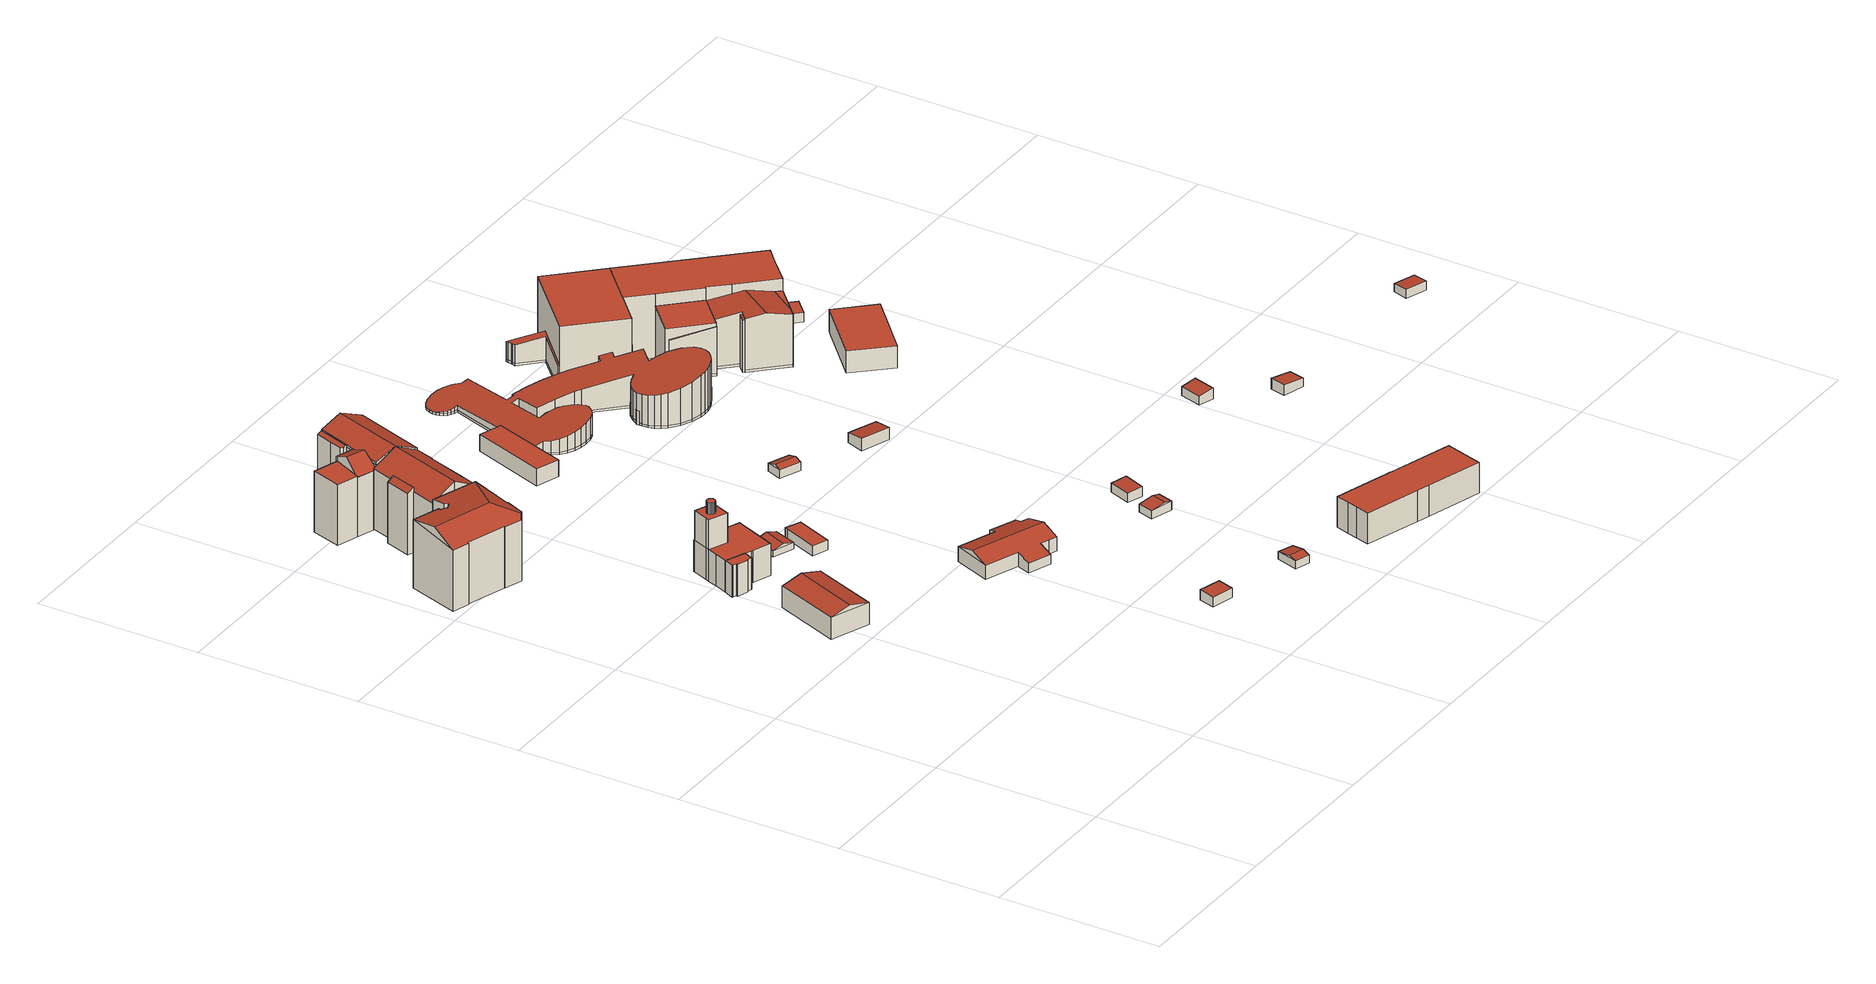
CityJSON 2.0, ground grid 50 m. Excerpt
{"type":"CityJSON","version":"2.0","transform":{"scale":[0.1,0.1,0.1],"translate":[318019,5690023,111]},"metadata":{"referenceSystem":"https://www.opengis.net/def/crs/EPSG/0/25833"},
"CityObjects":{
"building1":{"type":"Building","attributes":{"Dachtyp_tdc":"tdcFreeFormRoof","Gemeindeschluessel":14713000,"Dachneigung":10.18,"QualitaetDacherkennung":41,"Geometrietyp2DReferenz":"3000","function":"31001_9998","roofType":"5000","measuredHeight":22.72},"geometry":[{"type":"MultiSurface","lod":"2","boundaries":[[[0,1,2,3]],[[1,4,5,2]],[[4,6,7,5]],[[6,8,9,7]],[[8,10,11,9]],[[10,12,13,11]],[[12,14,15,13]],[[14,16,17,15]],[[16,18,19,17]],[[18,20,21,19]],[[20,22,23,21]],[[22,24,25,23]],[[24,26,27,25]],[[26,28,29,27]],[[28,30,31,29]],[[30,32,33,31]],[[32,34,35,33]],[[34,36,37,35]],[[36,0,3,37]],[[1,0,38,39,40,6,4]],[[36,34,32,30,28,26,24,22,41,39,38]],[[39,41,20,18,16,14,12,10,8,40]],[[22,20,41]],[[0,36,38]],[[8,6,40]],[[3,2,5,7,9,11,13,15,17,19,21,23,25,27,29,31,33,35,37]]],"semantics":{"surfaces":[{"type":"WallSurface"},{"type":"RoofSurface"},{"type":"GroundSurface"}],"values":[0,0,0,0,0,0,0,0,0,0,0,0,0,0,0,0,0,0,0,1,1,1,0,0,0,2]}}]},
"building2":{"type":"Building","attributes":{"Gemeindeschluessel":14713000,"Dachneigung":76.21,"Dachorientierung":20.8,"MittlereTraufHoehe":122.99,"QualitaetDacherkennung":100,"ObjektHoehe":8.24,"BodenHoehe":116.33,"Geometrietyp2DReferenz":"3000","AbsoluteHoehe":124.57,"Dachflaeche":281.92,"function":"31001_9998","roofType":"3100","measuredHeight":8.24,"storeysAboveGround":3},"geometry":[{"type":"MultiSurface","lod":"2","boundaries":[[[42,43,44,45]],[[43,46,47,44]],[[46,48,49,47]],[[48,42,45,49]],[[46,43,50]],[[42,48,51]],[[43,42,51,50]],[[48,46,50,51]],[[45,44,47,49]]],"semantics":{"surfaces":[{"type":"WallSurface"},{"type":"RoofSurface"},{"type":"GroundSurface"}],"values":[0,0,0,0,0,0,1,1,2]}}]},
"building3":{"type":"Building","attributes":{"name":"Leipziger Institut für Meteorologie","Gemeindeschluessel":14713000,"QualitaetDacherkennung":100,"Geometrietyp2DReferenz":"3000","function":"31001_3023","roofType":"9999"},"children":["building3-1","building3-2","building3-3","building3-4"]},
"building3-1":{"type":"BuildingPart","attributes":{"Dachtyp_tdc":"tdcPolyFlatRoof","Dachneigung":0,"QualitaetDacherkennung":100,"Geometrietyp2DReferenz":"3000","roofType":"1000","measuredHeight":9.85},"parents":["building3"],"geometry":[{"type":"MultiSurface","lod":"2","boundaries":[[[52,53,54,55]],[[53,56,57,54]],[[56,58,59,57]],[[60,61,62,63]],[[61,64,65,66,62]],[[65,67,68,66]],[[67,69,70,68]],[[69,71,72,70]],[[71,73,74,72]],[[73,75,76,74]],[[75,77,78,76]],[[77,79,80,78]],[[79,81,82,80]],[[81,83,84,82]],[[83,85,86,84]],[[85,87,88,86]],[[87,89,90,88]],[[89,91,92,90]],[[91,52,55,92]],[[55,54,57,59,93,63,62,66,68,70,72,74,76,78,80,82,84,86,88,90,92]],[[58,94,93,59]],[[94,60,63,93]],[[85,83,81,79,77,75,73,71,69,95,96,64,61,60,94,58,56,53,52,91,89,87]],[[95,69,67,65,64,96]]],"semantics":{"surfaces":[{"type":"WallSurface"},{"type":"GroundSurface"},{"type":"ClosureSurface"},{"type":"RoofSurface"}],"values":[0,0,0,0,0,0,0,0,0,0,0,0,0,0,0,0,0,0,0,1,2,2,3,2]}}]},
"building3-2":{"type":"BuildingPart","attributes":{"Dachtyp_tdc":"tdcPolyFlatRoof","Dachneigung":0,"QualitaetDacherkennung":100,"Geometrietyp2DReferenz":"3000","roofType":"1000","measuredHeight":3.39},"parents":["building3"],"geometry":[{"type":"MultiSurface","lod":"2","boundaries":[[[97,98,99,100]],[[98,101,102,99]],[[101,103,104,102]],[[103,105,106,104]],[[105,107,108,106]],[[107,109,110,108]],[[109,111,112,110]],[[111,113,114,112]],[[113,115,116,114]],[[115,117,118,116]],[[117,119,120,118]],[[119,121,122,120]],[[121,123,124,122]],[[123,125,126,124]],[[125,127,128,126]],[[127,129,130,128]],[[129,131,132,130]],[[131,97,100,132]],[[131,129,127,125,123,121,119,117,115,113,111,109,107,105,103,101,98,97]],[[99,102,104,106,108,110,112,114,116,118,120,122,124,126,128,130,132,100]]],"semantics":{"surfaces":[{"type":"WallSurface"},{"type":"RoofSurface"},{"type":"ClosureSurface"}],"values":[0,0,0,0,0,0,0,0,0,0,0,0,0,0,0,0,0,0,1,2]}}]},
"building3-3":{"type":"BuildingPart","attributes":{"Dachtyp_tdc":"tdcPolyFlatRoof","Dachneigung":0,"QualitaetDacherkennung":100,"Geometrietyp2DReferenz":"3000","roofType":"1000","measuredHeight":9.19},"parents":["building3"],"geometry":[{"type":"MultiSurface","lod":"2","boundaries":[[[133,134,96,95]],[[134,135,64,96]],[[135,136,65,64]],[[136,137,67,65]],[[137,138,69,67]],[[138,133,95,69]],[[138,137,136,135,134,133],[120,122,124,126,128,130,132,100,99,102,104,106,108,110,112,114,116,118]],[[120,118,116,114,112,110,108,106,104,102,99,100,132,130,128,126,124,122]],[[96,64,65,67,69,95]]],"semantics":{"surfaces":[{"type":"WallSurface"},{"type":"RoofSurface"},{"type":"ClosureSurface"}],"values":[0,0,0,0,0,0,1,2,2]}}]},
"building3-4":{"type":"BuildingPart","attributes":{"Dachtyp_tdc":"tdcPolyFlatRoof","Dachneigung":0,"QualitaetDacherkennung":100,"Geometrietyp2DReferenz":"3000","roofType":"1000","measuredHeight":9.85},"parents":["building3"],"geometry":[{"type":"MultiSurface","lod":"2","boundaries":[[[139,140,141,142]],[[140,143,144,141]],[[143,145,146,144]],[[145,147,148,146]],[[147,149,150,148]],[[149,60,63,150]],[[58,151,152,59]],[[151,153,154,152]],[[153,155,156,154]],[[155,157,158,156]],[[157,159,160,158]],[[159,139,142,160]],[[159,157,155,153,151,58,94,60,149,147,145,143,140,139]],[[142,141,144,146,148,150,63,93,59,152,154,156,158,160]],[[60,94,93,63]],[[94,58,59,93]]],"semantics":{"surfaces":[{"type":"WallSurface"},{"type":"RoofSurface"},{"type":"GroundSurface"},{"type":"ClosureSurface"}],"values":[0,0,0,0,0,0,0,0,0,0,0,0,1,2,3,3]}}]},
"building4":{"type":"Building","attributes":{"Gemeindeschluessel":14713000,"Geometrietyp2DReferenz":"3000","function":"31001_9998","roofType":"9999"},"children":["building4-1","building4-2"]},
"building4-1":{"type":"BuildingPart","attributes":{"Dachtyp_tdc":"tdcGableRoof","Dachneigung":27.6,"QualitaetDacherkennung":74,"Geometrietyp2DReferenz":"3000","roofType":"3100","measuredHeight":22.66},"parents":["building4"],"geometry":[{"type":"MultiSurface","lod":"2","boundaries":[[[161,162,163,164]],[[162,165,166,163]],[[165,167,168,166]],[[167,169,170,168]],[[165,162,161,171,172,173,174,175,176]],[[176,177,178,179,169,167,165]],[[180,181,182,183,184,185,186,187,188,164,163,166,168,170]],[[178,177,182,181]],[[177,176,183,182]],[[176,175,184,183]],[[175,174,185,184]],[[174,173,186,185]],[[173,172,187,186]],[[172,171,188,187]],[[171,161,164,188]],[[180,170,169,179]],[[178,181,180,179]]],"semantics":{"surfaces":[{"type":"WallSurface"},{"type":"RoofSurface"},{"type":"GroundSurface"},{"type":"ClosureSurface"}],"values":[0,0,0,0,1,1,2,0,0,0,0,0,0,0,0,3,3]}}]},
"building4-2":{"type":"BuildingPart","attributes":{"Dachtyp_tdc":"tdcPolyFlatRoof","Dachneigung":31.02,"QualitaetDacherkennung":39,"Geometrietyp2DReferenz":"3000","roofType":"2100","measuredHeight":20.15},"parents":["building4"],"geometry":[{"type":"MultiSurface","lod":"2","boundaries":[[[189,190,191,170,169]],[[190,192,193,191]],[[192,194,178,181,193]],[[194,192,190,189,195]],[[180,170,191,193,181]],[[169,179,195,189]],[[169,170,180,179]],[[179,178,194,195]],[[179,180,181,178]]],"semantics":{"surfaces":[{"type":"WallSurface"},{"type":"RoofSurface"},{"type":"GroundSurface"},{"type":"ClosureSurface"}],"values":[0,0,0,1,2,0,3,0,3]}}]},
"building5":{"type":"Building","attributes":{"Gemeindeschluessel":14713000,"Geometrietyp2DReferenz":"3000","function":"31001_9998","roofType":"9999"},"children":["building5-1","building5-2","building5-3","building5-4"]},
"building5-1":{"type":"BuildingPart","attributes":{"Dachtyp_tdc":"tdcPolyFlatRoof","Dachneigung":0,"QualitaetDacherkennung":60,"Geometrietyp2DReferenz":"3000","roofType":"1000","measuredHeight":18.81},"parents":["building5"],"geometry":[{"type":"MultiSurface","lod":"2","boundaries":[[[196,197,198,199,200,201]],[[197,202,203,198]],[[202,204,205,203]],[[204,206,207,208,205]],[[206,204,202,197,196,209]],[[199,198,203,205,208]],[[201,209,196]],[[200,199,208,207]],[[201,200,207,206,209]]],"semantics":{"surfaces":[{"type":"WallSurface"},{"type":"RoofSurface"},{"type":"GroundSurface"},{"type":"ClosureSurface"}],"values":[0,0,0,0,1,2,0,3,3]}}]},
"building5-2":{"type":"BuildingPart","attributes":{"Dachtyp_tdc":"tdcGableRoof","Dachneigung":38.43,"QualitaetDacherkennung":34,"Geometrietyp2DReferenz":"3000","roofType":"3100","measuredHeight":22.31},"parents":["building5"],"geometry":[{"type":"MultiSurface","lod":"2","boundaries":[[[210,211,212,213]],[[211,200,199,212]],[[207,214,215,208]],[[214,216,217,215]],[[218,219,220,221,222,223]],[[201,211,210,224,225,222,221,209]],[[211,201,200]],[[207,206,220,219,214]],[[214,219,218,226,216]],[[217,213,212,199,208,215]],[[213,217,216,210]],[[208,199,200,207]],[[221,220,206,209]],[[200,201,209,206,207]],[[223,222,225]],[[216,226,224,210]],[[226,218,223,225,224]]],"semantics":{"surfaces":[{"type":"WallSurface"},{"type":"RoofSurface"},{"type":"GroundSurface"},{"type":"ClosureSurface"}],"values":[0,0,0,0,1,1,0,0,0,2,3,3,0,3,0,3,3]}}]},
"building5-3":{"type":"BuildingPart","attributes":{"Dachtyp_tdc":"tdcGableRoof","Dachneigung":24.85,"QualitaetDacherkennung":77,"Geometrietyp2DReferenz":"3000","roofType":"3100","measuredHeight":23.28},"parents":["building5"],"geometry":[{"type":"MultiSurface","lod":"2","boundaries":[[[227,228,210,213,229]],[[226,230,231,217,216]],[[232,233,234,235]],[[233,227,229,234]],[[233,236,237,227]],[[238,239,223,225,240,237,236,241]],[[232,242,241,236,233]],[[227,237,240,228]],[[226,218,239,238,243,230]],[[229,213,217,231,235,234]],[[224,210,228]],[[216,217,213,210]],[[216,210,224,226]],[[235,231,230,232]],[[241,242,243,238]],[[230,243,242,232]],[[239,218,223]],[[225,224,228,240]],[[226,224,225,223,218]]],"semantics":{"surfaces":[{"type":"WallSurface"},{"type":"RoofSurface"},{"type":"GroundSurface"},{"type":"ClosureSurface"}],"values":[0,0,0,0,1,1,0,0,0,2,0,3,3,3,0,3,0,0,3]}}]},
"building5-4":{"type":"BuildingPart","attributes":{"Dachtyp_tdc":"tdcPolyFlatRoof","Dachneigung":25.86,"QualitaetDacherkennung":31,"Geometrietyp2DReferenz":"3000","roofType":"2100","measuredHeight":20.38},"parents":["building5"],"geometry":[{"type":"MultiSurface","lod":"2","boundaries":[[[244,245,246,247]],[[245,248,249,246]],[[248,250,251,249]],[[250,242,232,235,251]],[[243,244,247,231,230]],[[243,242,250,248,245,244]],[[247,246,249,251,235,231]],[[230,231,235,232]],[[230,232,242,243]]],"semantics":{"surfaces":[{"type":"WallSurface"},{"type":"RoofSurface"},{"type":"GroundSurface"},{"type":"ClosureSurface"}],"values":[0,0,0,0,0,1,2,3,3]}}]},
"building6":{"type":"Building","attributes":{"Dachtyp_tdc":"tdcGableRoof","Gemeindeschluessel":14713000,"Dachneigung":16.24,"QualitaetDacherkennung":73,"Geometrietyp2DReferenz":"3000","function":"31001_9998","roofType":"3100","measuredHeight":3},"geometry":[{"type":"MultiSurface","lod":"2","boundaries":[[[252,253,254,255]],[[253,256,257,254]],[[256,258,259,257]],[[258,252,255,259]],[[256,253,260]],[[252,258,261]],[[253,252,261,260]],[[258,256,260,261]],[[255,254,257,259]]],"semantics":{"surfaces":[{"type":"WallSurface"},{"type":"RoofSurface"},{"type":"GroundSurface"}],"values":[0,0,0,0,0,0,1,1,2]}}]},
"building7":{"type":"Building","attributes":{"name":"Leipziger Institut für Meteorologie","Dachtyp_tdc":"tdcPolyFlatRoof","Gemeindeschluessel":14713000,"Dachneigung":0,"QualitaetDacherkennung":77,"Geometrietyp2DReferenz":"3000","function":"31001_3023","roofType":"1000","measuredHeight":3.15},"geometry":[{"type":"MultiSurface","lod":"2","boundaries":[[[262,263,264,265]],[[263,266,267,264]],[[266,268,269,267]],[[268,270,271,269]],[[270,262,265,271]],[[270,268,266,263,262]],[[265,264,267,269,271]]],"semantics":{"surfaces":[{"type":"WallSurface"},{"type":"RoofSurface"},{"type":"GroundSurface"}],"values":[0,0,0,0,0,1,2]}}]},
"building8":{"type":"Building","attributes":{"Dachtyp_tdc":"tdcPolyFlatRoof","Gemeindeschluessel":14713000,"Dachneigung":4.11,"QualitaetDacherkennung":75,"Geometrietyp2DReferenz":"3000","function":"31001_9998","roofType":"2100","measuredHeight":3.18},"geometry":[{"type":"MultiSurface","lod":"2","boundaries":[[[272,273,274,275]],[[273,276,277,274]],[[276,278,279,277]],[[278,272,275,279]],[[278,276,273,272]],[[275,274,277,279]]],"semantics":{"surfaces":[{"type":"WallSurface"},{"type":"RoofSurface"},{"type":"GroundSurface"}],"values":[0,0,0,0,1,2]}}]},
"building9":{"type":"Building","attributes":{"Dachtyp_tdc":"tdcFreeFormRoof","Gemeindeschluessel":14713000,"Dachneigung":15.01,"QualitaetDacherkennung":69,"Geometrietyp2DReferenz":"3000","function":"31001_9998","roofType":"5000","measuredHeight":6.25},"geometry":[{"type":"MultiSurface","lod":"2","boundaries":[[[280,281,282,283]],[[281,284,285,282]],[[284,286,287,285]],[[286,288,289,287]],[[288,290,291,289]],[[290,292,293,291]],[[292,294,295,293]],[[294,296,297,295]],[[296,298,299,297]],[[298,300,301,299]],[[300,302,303,301]],[[302,304,305,303]],[[304,280,283,305]],[[298,296,294,292,306,307,304,302,300]],[[306,290,288,286,284,281,280,307]],[[292,290,306]],[[280,304,307]],[[283,282,285,287,289,291,293,295,297,299,301,303,305]]],"semantics":{"surfaces":[{"type":"WallSurface"},{"type":"RoofSurface"},{"type":"GroundSurface"}],"values":[0,0,0,0,0,0,0,0,0,0,0,0,0,1,1,0,0,2]}}]},
"building10":{"type":"Building","attributes":{"name":"Max-Planck-Institut für Kognitions- und Neurowissenschaften","Dachtyp_tdc":"tdcPolyFlatRoof","Gemeindeschluessel":14713000,"Dachneigung":0,"QualitaetDacherkennung":53,"Geometrietyp2DReferenz":"3000","function":"31001_9998","roofType":"1000","measuredHeight":5.22},"geometry":[{"type":"MultiSurface","lod":"2","boundaries":[[[308,309,310,311]],[[309,312,313,310]],[[312,314,315,313]],[[314,308,311,315]],[[314,312,309,308]],[[311,310,313,315]]],"semantics":{"surfaces":[{"type":"WallSurface"},{"type":"RoofSurface"},{"type":"GroundSurface"}],"values":[0,0,0,0,1,2]}}]},
"building11":{"type":"Building","attributes":{"Dachtyp_tdc":"tdcGableRoof","Gemeindeschluessel":14713000,"Dachneigung":10.26,"QualitaetDacherkennung":67,"Geometrietyp2DReferenz":"3000","function":"31001_9998","roofType":"3100","measuredHeight":3.1},"geometry":[{"type":"MultiSurface","lod":"2","boundaries":[[[316,317,318,319]],[[317,320,321,318]],[[320,322,323,321]],[[322,316,319,323]],[[320,317,324]],[[316,322,325]],[[317,316,325,324]],[[322,320,324,325]],[[319,318,321,323]]],"semantics":{"surfaces":[{"type":"WallSurface"},{"type":"RoofSurface"},{"type":"GroundSurface"}],"values":[0,0,0,0,0,0,1,1,2]}}]},
"building12":{"type":"Building","attributes":{"Dachtyp_tdc":"tdcGableRoof","Gemeindeschluessel":14713000,"Dachneigung":17.08,"QualitaetDacherkennung":82,"Geometrietyp2DReferenz":"3000","function":"31001_9998","roofType":"3100","measuredHeight":3.32},"geometry":[{"type":"MultiSurface","lod":"2","boundaries":[[[326,327,328,329]],[[327,330,331,328]],[[330,332,333,331]],[[332,326,329,333]],[[330,327,334]],[[326,332,335]],[[327,326,335,334]],[[332,330,334,335]],[[329,328,331,333]]],"semantics":{"surfaces":[{"type":"WallSurface"},{"type":"RoofSurface"},{"type":"GroundSurface"}],"values":[0,0,0,0,0,0,1,1,2]}}]},
"building13":{"type":"Building","attributes":{"Dachtyp_tdc":"tdcGableRoof","Gemeindeschluessel":14713000,"Dachneigung":10.18,"QualitaetDacherkennung":60,"Geometrietyp2DReferenz":"3000","function":"31001_9998","roofType":"3100","measuredHeight":3.28},"geometry":[{"type":"MultiSurface","lod":"2","boundaries":[[[336,337,338,339]],[[337,340,341,338]],[[340,342,343,341]],[[342,336,339,343]],[[340,337,344]],[[336,342,345]],[[337,336,345,344]],[[342,340,344,345]],[[339,338,341,343]]],"semantics":{"surfaces":[{"type":"WallSurface"},{"type":"RoofSurface"},{"type":"GroundSurface"}],"values":[0,0,0,0,0,0,1,1,2]}}]},
"building14":{"type":"Building","attributes":{"Gemeindeschluessel":14713000,"Dachtyp_tdc":"tdcPolyFlatRoof","Dachneigung":4.5,"QualitaetDacherkennung":81,"Geometrietyp2DReferenz":"3000","function":"31001_9998","roofType":"2100","measuredHeight":3.27},"geometry":[{"type":"MultiSurface","lod":"2","boundaries":[[[346,347,348,349]],[[347,350,351,348]],[[350,352,353,351]],[[352,346,349,353]],[[352,350,347,346]],[[349,348,351,353]]],"semantics":{"surfaces":[{"type":"WallSurface"},{"type":"RoofSurface"},{"type":"GroundSurface"}],"values":[0,0,0,0,1,2]}}]},
"building15":{"type":"Building","attributes":{"Dachtyp_tdc":"tdcPolyFlatRoof","Gemeindeschluessel":14713000,"Dachneigung":7.25,"QualitaetDacherkennung":47,"Geometrietyp2DReferenz":"3000","function":"31001_9998","roofType":"2100","measuredHeight":3.79},"geometry":[{"type":"MultiSurface","lod":"2","boundaries":[[[354,355,356,357]],[[355,358,359,356]],[[358,360,361,359]],[[360,354,357,361]],[[360,358,355,354]],[[357,356,359,361]]],"semantics":{"surfaces":[{"type":"WallSurface"},{"type":"RoofSurface"},{"type":"GroundSurface"}],"values":[0,0,0,0,1,2]}}]},
"building16":{"type":"Building","attributes":{"name":"Max-Planck-Institut für Kognitions- und Neurowissenschaften","Gemeindeschluessel":14713000,"Dachneigung":90,"Dachorientierung":0,"MittlereTraufHoehe":118.45,"QualitaetDacherkennung":95,"ObjektHoehe":4.2,"BodenHoehe":114.25,"Geometrietyp2DReferenz":"3000","AbsoluteHoehe":118.45,"Dachflaeche":644.78,"function":"31001_9998","roofType":"1000","measuredHeight":4.2,"storeysAboveGround":1},"geometry":[{"type":"MultiSurface","lod":"2","boundaries":[[[362,363,364,365]],[[363,366,367,364]],[[366,368,369,367]],[[368,370,371,369]],[[370,372,373,371]],[[372,374,375,373]],[[374,376,377,375]],[[376,378,379,377]],[[378,380,381,379]],[[380,382,383,381]],[[382,384,385,383]],[[384,386,387,385]],[[386,388,389,387]],[[388,390,391,389]],[[390,392,393,391]],[[392,394,395,393]],[[394,396,397,395]],[[396,398,399,397]],[[398,400,401,399]],[[400,402,403,401]],[[402,404,405,403]],[[404,406,407,405]],[[406,362,365,407]],[[406,404,402,400,398,396,394,392,390,388,386,384,382,380,378,376,374,372,370,368,366,363,362]],[[365,364,367,369,371,373,375,377,379,381,383,385,387,389,391,393,395,397,399,401,403,405,407]]],"semantics":{"surfaces":[{"type":"WallSurface"},{"type":"RoofSurface"},{"type":"GroundSurface"}],"values":[0,0,0,0,0,0,0,0,0,0,0,0,0,0,0,0,0,0,0,0,0,0,0,1,2]}}]},
"building17":{"type":"Building","attributes":{"name":"Universitätsklinikum Leipzig","Dachtyp_tdc":"tdcPolyFlatRoof","Gemeindeschluessel":14713000,"Dachneigung":0,"QualitaetDacherkennung":79,"Geometrietyp2DReferenz":"3000","function":"31001_3051","roofType":"1000","measuredHeight":9.56},"geometry":[{"type":"MultiSurface","lod":"2","boundaries":[[[408,409,410,411]],[[409,412,413,410]],[[412,414,415,413]],[[414,416,417,415]],[[416,418,419,417]],[[418,420,421,419]],[[420,422,423,421]],[[422,424,425,423]],[[424,426,427,425]],[[426,428,429,427]],[[428,430,431,429]],[[430,432,433,431]],[[432,408,411,433]],[[432,430,428,426,424,422,420,418,416,414,412,409,408]],[[411,410,413,415,417,419,421,423,425,427,429,431,433]]],"semantics":{"surfaces":[{"type":"WallSurface"},{"type":"RoofSurface"},{"type":"GroundSurface"}],"values":[0,0,0,0,0,0,0,0,0,0,0,0,0,1,2]}}]},
"building18":{"type":"Building","attributes":{"name":"Max-Planck-Institut für Kognitions- und Neurowissenschaften","Dachtyp_tdc":"tdcFreeFormRoof","Gemeindeschluessel":14713000,"Dachneigung":10.46,"QualitaetDacherkennung":3,"Geometrietyp2DReferenz":"3000","function":"31001_9998","roofType":"5000","measuredHeight":17.6},"geometry":[{"type":"MultiSurface","lod":"2","boundaries":[[[434,435,436,437]],[[435,438,439,436]],[[438,440,441,439]],[[440,442,443,441]],[[442,444,445,443]],[[444,446,447,445]],[[446,448,449,447]],[[448,450,451,449]],[[450,452,453,451]],[[452,454,455,453]],[[454,456,457,455]],[[456,458,459,457]],[[458,460,461,459]],[[460,462,463,461]],[[462,464,465,463]],[[464,466,467,465]],[[466,468,469,467]],[[468,470,471,469]],[[470,472,473,471]],[[472,474,475,473]],[[474,476,477,475]],[[476,478,479,477]],[[478,480,481,479]],[[480,482,483,481]],[[482,484,485,483]],[[484,486,487,485]],[[486,488,489,487]],[[488,490,491,489]],[[490,492,493,491]],[[492,494,495,493]],[[494,496,497,495]],[[496,498,499,497]],[[498,500,501,499]],[[500,502,503,501]],[[502,504,505,503]],[[504,506,507,505]],[[506,508,509,507]],[[508,510,511,509]],[[510,512,513,511]],[[512,514,515,513]],[[514,516,517,515]],[[516,518,519,517]],[[518,520,521,519]],[[520,522,523,521]],[[522,524,525,523]],[[524,526,527,525]],[[526,528,529,527]],[[528,530,531,529]],[[530,532,533,531]],[[532,534,535,533]],[[534,536,537,535]],[[536,538,539,537]],[[538,540,541,539]],[[540,542,543,541]],[[542,544,545,543]],[[544,546,547,545]],[[546,548,549,547]],[[548,550,551,549]],[[550,552,553,551]],[[552,554,555,553]],[[554,556,557,555]],[[556,558,559,557]],[[558,560,561,559]],[[560,562,563,561]],[[562,564,565,563]],[[564,566,567,565]],[[566,568,569,567]],[[568,570,571,569]],[[570,572,573,571]],[[572,574,575,573]],[[574,576,577,575]],[[576,578,579,577]],[[578,580,581,579]],[[580,582,583,581]],[[582,584,585,583]],[[584,586,587,585]],[[586,588,589,587]],[[588,590,591,589]],[[590,592,593,591]],[[592,594,595,593]],[[594,596,597,595]],[[596,598,599,597]],[[598,600,601,599]],[[600,602,603,601]],[[602,604,605,603]],[[604,606,607,605]],[[606,608,609,607]],[[608,610,611,609]],[[610,612,613,611]],[[612,614,615,613]],[[614,616,617,615]],[[616,618,619,617]],[[618,620,621,619]],[[620,622,623,621]],[[622,624,625,623]],[[624,626,627,625]],[[626,628,629,627]],[[628,630,631,629]],[[630,632,633,631]],[[632,634,635,633]],[[634,636,637,635]],[[636,638,639,637]],[[638,640,641,639]],[[640,642,643,641]],[[642,434,437,643]],[[644,645,646,647]],[[648,649,650,651,652,653,654,655,624,656,657,658,659,660,661,662,663,664,665,666,667,668,669,670,671,672,673,674,675,676,677,678,679,680,681,682,683,684,685,686,687,688,689,690,691,692,693,694,695,696,697,698,699,700,701,702,703,704,705,706,707,708,709,710,711,712,713,714,715,716,717,718,719,720,721,722,723,724,725,726,727,728,729,730,646,645,731,732,733,734,735,736,737,738,739,740,741,742,743,744,745,746,747,748,749]],[[640,648,749,642]],[[642,749,748,434]],[[434,748,747,435]],[[435,747,746,438]],[[438,746,745,440]],[[440,745,744,442]],[[442,744,743,444]],[[444,743,742,446]],[[446,742,741,448]],[[448,741,740,450]],[[450,740,739,452]],[[452,739,738,454]],[[454,738,737,456]],[[456,737,736,458]],[[458,736,735,460]],[[460,735,734,462]],[[462,734,733,464]],[[464,733,732,466]],[[466,732,731,468]],[[468,731,645,644,470]],[[472,647,646,730,474]],[[474,730,729,476]],[[476,729,728,478]],[[478,728,727,480]],[[480,727,726,482]],[[482,726,725,484]],[[484,725,724,486]],[[486,724,723,488]],[[488,723,722,490]],[[490,722,721,492]],[[492,721,720,494]],[[494,720,719,496]],[[496,719,718,498]],[[498,718,717,500]],[[500,717,716,502]],[[502,716,715,504]],[[504,715,714,506]],[[506,714,713,508]],[[508,713,712,510]],[[510,712,711,512]],[[512,711,710,514]],[[514,710,709,516]],[[516,709,708,518]],[[518,708,707,520]],[[520,707,706,522]],[[522,706,705,524]],[[524,705,704,526]],[[526,704,703,528]],[[528,703,702,530]],[[530,702,701,532]],[[532,701,700,534]],[[534,700,699,536]],[[536,699,698,538]],[[538,698,697,540]],[[540,697,696,542]],[[542,696,695,544]],[[544,695,694,546]],[[546,694,693,548]],[[548,693,692,550]],[[550,692,691,552]],[[552,691,690,554]],[[554,690,689,556]],[[556,689,688,558]],[[558,688,687,560]],[[560,687,686,562]],[[562,686,685,564]],[[564,685,684,566]],[[566,684,683,568]],[[568,683,682,570]],[[570,682,681,572]],[[572,681,680,574]],[[574,680,679,576]],[[576,679,678,578]],[[578,678,677,580]],[[580,677,676,582]],[[582,676,675,584]],[[584,675,674,586]],[[586,674,673,588]],[[588,673,672,590]],[[590,672,671,592]],[[592,671,670,594]],[[594,670,669,596]],[[596,669,668,598]],[[598,668,667,600]],[[600,667,666,602]],[[602,666,665,604]],[[604,665,664,606]],[[606,664,663,608]],[[608,663,662,610]],[[610,662,661,612]],[[612,661,660,614]],[[614,660,659,616]],[[616,659,658,618]],[[618,658,657,620]],[[620,657,656,622]],[[622,656,624]],[[626,655,654,628]],[[624,655,626]],[[628,654,653,630]],[[630,653,652,632]],[[632,652,651,634]],[[634,651,650,636]],[[636,650,649,638]],[[638,649,648,640]],[[470,644,647,472]],[[437,436,439,441,443,445,447,449,451,453,455,457,459,461,463,465,467,469,471,473,475,477,479,481,483,485,487,489,491,493,495,497,499,501,503,505,507,509,511,513,515,517,519,521,523,525,527,529,531,533,535,537,539,541,543,545,547,549,551,553,555,557,559,561,563,565,567,569,571,573,575,577,579,581,583,585,587,589,591,593,595,597,599,601,603,605,607,609,611,613,615,617,619,621,623,625,627,629,631,633,635,637,639,641,643]]],"semantics":{"surfaces":[{"type":"WallSurface"},{"type":"RoofSurface"},{"type":"GroundSurface"}],"values":[0,0,0,0,0,0,0,0,0,0,0,0,0,0,0,0,0,0,0,0,0,0,0,0,0,0,0,0,0,0,0,0,0,0,0,0,0,0,0,0,0,0,0,0,0,0,0,0,0,0,0,0,0,0,0,0,0,0,0,0,0,0,0,0,0,0,0,0,0,0,0,0,0,0,0,0,0,0,0,0,0,0,0,0,0,0,0,0,0,0,0,0,0,0,0,0,0,0,0,0,0,0,0,0,0,1,1,0,0,0,0,0,0,0,0,0,0,0,0,0,0,0,0,0,0,0,0,0,0,0,0,0,0,0,0,0,0,0,0,0,0,0,0,0,0,0,0,0,0,0,0,0,0,0,0,0,0,0,0,0,0,0,0,0,0,0,0,0,0,0,0,0,0,0,0,0,0,0,0,0,0,0,0,0,0,0,0,0,0,0,0,0,0,0,0,0,0,0,0,0,0,0,0,0,0,0,0,0,0,0,0,0,2]}}]},
"building19":{"type":"Building","attributes":{"name":"Max-Planck-Institut für Kognitions- und Neurowissenschaften","Gemeindeschluessel":14713000,"Dachneigung":90,"Dachorientierung":0,"MittlereTraufHoehe":134.12,"QualitaetDacherkennung":99,"ObjektHoehe":19.83,"BodenHoehe":114.29,"Geometrietyp2DReferenz":"3000","AbsoluteHoehe":134.12,"Dachflaeche":686.77,"function":"31001_9998","roofType":"1000","measuredHeight":19.83,"storeysAboveGround":7},"children":["building19-1","building19-2","building19-3","building19-4"],"geometry":[{"type":"MultiSurface","lod":"2","boundaries":[[[750,751,752,753,754]],[[751,755,756,757,752]],[[758,759,760,761,762]],[[763,764,765,766,767]],[[768,769,770,771,772,773]],[[769,768,764,763,759,758,755,751,750]],[[753,752,757,761,760,767,766,772,771]],[[762,756,755,758]],[[762,761,757,756]],[[767,760,759,763]],[[773,765,764,768]],[[773,772,766,765]],[[754,770,769,750]],[[754,753,771,770]]],"semantics":{"surfaces":[{"type":"WallSurface"},{"type":"RoofSurface"},{"type":"GroundSurface"},{"type":"ClosureSurface"}],"values":[0,0,0,0,0,1,2,0,3,3,0,3,0,3]}}]},
"building19-1":{"type":"BuildingPart","attributes":{"Dachneigung":90,"Dachorientierung":0,"MittlereTraufHoehe":117.29,"QualitaetDacherkennung":90,"BodenHoehe":114.29,"ObjektTeilHoehe":3,"Geometrietyp2DReferenz":"3000","AbsoluteHoehe":117.29,"Dachflaeche":48.49,"roofType":"1000","measuredHeight":3,"storeysAboveGround":1},"parents":["building19"],"geometry":[{"type":"MultiSurface","lod":"2","boundaries":[[[765,774,775,766]],[[774,776,777,775]],[[776,773,772,777]],[[776,774,765,773]],[[772,766,775,777]],[[766,772,773,765]]],"semantics":{"surfaces":[{"type":"WallSurface"},{"type":"RoofSurface"},{"type":"GroundSurface"},{"type":"ClosureSurface"}],"values":[0,0,0,1,2,3]}}]},
"building19-2":{"type":"BuildingPart","attributes":{"Dachneigung":90,"Dachorientierung":0,"MittlereTraufHoehe":134.13,"QualitaetDacherkennung":95,"BodenHoehe":114.29,"ObjektTeilHoehe":19.84,"Geometrietyp2DReferenz":"3000","AbsoluteHoehe":134.13,"Dachflaeche":534.52,"roofType":"1000","measuredHeight":19.84,"storeysAboveGround":7},"parents":["building19"],"geometry":[{"type":"MultiSurface","lod":"2","boundaries":[[[778,779,780,781]],[[779,782,783,780]],[[782,763,767,783]],[[778,781,760,759]],[[759,763,782,779,778]],[[781,780,783,767,760]],[[759,760,767,763]]],"semantics":{"surfaces":[{"type":"WallSurface"},{"type":"RoofSurface"},{"type":"GroundSurface"},{"type":"ClosureSurface"}],"values":[0,0,0,0,1,2,3]}}]},
"building19-3":{"type":"BuildingPart","attributes":{"Dachneigung":90,"Dachorientierung":0,"MittlereTraufHoehe":130.37,"QualitaetDacherkennung":97,"BodenHoehe":114.29,"ObjektTeilHoehe":16.07,"Geometrietyp2DReferenz":"3000","AbsoluteHoehe":130.37,"Dachflaeche":175.57,"roofType":"1000","measuredHeight":16.07,"storeysAboveGround":5},"parents":["building19"],"geometry":[{"type":"MultiSurface","lod":"2","boundaries":[[[784,762,761,785]],[[756,786,787,757]],[[786,784,785,787]],[[786,756,762,784]],[[785,761,757,787]],[[757,761,762,756]]],"semantics":{"surfaces":[{"type":"WallSurface"},{"type":"RoofSurface"},{"type":"GroundSurface"},{"type":"ClosureSurface"}],"values":[0,0,0,1,2,3]}}]},
"building19-4":{"type":"BuildingPart","attributes":{"Dachneigung":90,"Dachorientierung":0,"MittlereTraufHoehe":130.37,"QualitaetDacherkennung":100,"BodenHoehe":114.29,"ObjektTeilHoehe":16.08,"Geometrietyp2DReferenz":"3000","AbsoluteHoehe":130.37,"Dachflaeche":183.36,"roofType":"1000","measuredHeight":16.08,"storeysAboveGround":5},"parents":["building19"],"geometry":[{"type":"MultiSurface","lod":"2","boundaries":[[[788,754,753,789]],[[770,790,791,771]],[[790,788,789,791]],[[790,770,754,788]],[[789,753,771,791]],[[771,753,754,770]]],"semantics":{"surfaces":[{"type":"WallSurface"},{"type":"RoofSurface"},{"type":"GroundSurface"},{"type":"ClosureSurface"}],"values":[0,0,0,1,2,3]}}]},
"building20":{"type":"Building","attributes":{"Dachtyp_tdc":"tdcPolyFlatRoof","Gemeindeschluessel":14713000,"Dachneigung":0,"QualitaetDacherkennung":81,"Geometrietyp2DReferenz":"3000","function":"31001_9998","roofType":"1000","measuredHeight":6.82},"geometry":[{"type":"MultiSurface","lod":"2","boundaries":[[[792,793,794,795]],[[793,796,797,794]],[[796,798,799,797]],[[798,800,801,799]],[[800,802,803,801]],[[802,804,805,803]],[[804,792,795,805]],[[804,802,800,798,796,793,792]],[[795,794,797,799,801,803,805]]],"semantics":{"surfaces":[{"type":"WallSurface"},{"type":"RoofSurface"},{"type":"GroundSurface"}],"values":[0,0,0,0,0,0,0,1,2]}}]},
"building21":{"type":"Building","attributes":{"Dachtyp_tdc":"tdcPolyFlatRoof","Gemeindeschluessel":14713000,"Dachneigung":7.67,"QualitaetDacherkennung":80,"Geometrietyp2DReferenz":"3000","function":"31001_9998","roofType":"2100","measuredHeight":3.4},"geometry":[{"type":"MultiSurface","lod":"2","boundaries":[[[806,807,808,809]],[[807,810,811,808]],[[810,812,813,811]],[[812,806,809,813]],[[812,810,807,806]],[[809,808,811,813]]],"semantics":{"surfaces":[{"type":"WallSurface"},{"type":"RoofSurface"},{"type":"GroundSurface"}],"values":[0,0,0,0,1,2]}}]},
"building22":{"type":"Building","attributes":{"Dachtyp_tdc":"tdcPolyFlatRoof","Gemeindeschluessel":14713000,"Dachneigung":6.09,"QualitaetDacherkennung":81,"Geometrietyp2DReferenz":"3000","function":"31001_9998","roofType":"2100","measuredHeight":3.29},"geometry":[{"type":"MultiSurface","lod":"2","boundaries":[[[814,815,816,817]],[[815,818,819,816]],[[818,820,821,819]],[[820,814,817,821]],[[820,818,815,814]],[[817,816,819,821]]],"semantics":{"surfaces":[{"type":"WallSurface"},{"type":"RoofSurface"},{"type":"GroundSurface"}],"values":[0,0,0,0,1,2]}}]},
"building23":{"type":"Building","attributes":{"Dachtyp_tdc":"tdcPolyFlatRoof","Gemeindeschluessel":14713000,"Dachneigung":3.01,"QualitaetDacherkennung":66,"Geometrietyp2DReferenz":"3000","function":"31001_9998","roofType":"2100","measuredHeight":2.8},"geometry":[{"type":"MultiSurface","lod":"2","boundaries":[[[822,823,824,825]],[[823,826,827,824]],[[826,828,829,827]],[[828,822,825,829]],[[828,826,823,822]],[[825,824,827,829]]],"semantics":{"surfaces":[{"type":"WallSurface"},{"type":"RoofSurface"},{"type":"GroundSurface"}],"values":[0,0,0,0,1,2]}}]}
},
"vertices":[
[327,2134,232],[284,2009,226],[284,2009,31],[327,2134,31],[287,2008,225],[287,2008,31],[269,1955,222],[269,1955,31],[236,1937,221],[236,1937,31],[235,1934,220],[235,1934,31],[180,1952,220],[180,1952,31],[180,1954,221],[180,1954,31],[57,1993,221],[57,1993,31],[56,1991,220],[56,1991,31],[3,2007,220],[3,2007,31],[55,2163,242],[55,2163,31],[138,2135,243],[138,2135,31],[135,2126,244],[135,2126,31],[145,2123,244],[145,2123,31],[151,2114,246],[151,2114,31],[175,2125,242],[175,2125,31],[170,2136,241],[170,2136,31],[186,2182,232],[186,2182,31],[325,2134,233],[214,2021,258],[251,1945,228],[27,2080,258],
[564,1202,120],[488,1003,120],[488,1003,53],[564,1202,53],[368,1049,120],[368,1049,53],[443,1248,120],[443,1248,53],[428,1026,136],[504,1225,136],
[579,1366,147],[523,1386,147],[523,1386,49],[579,1366,49],[519,1388,147],[519,1388,49],[500,1395,147],[500,1395,49],[440,1423,147],[455,1461,147],[455,1461,49],[440,1423,49],[466,1490,147],[466,1491,147],[466,1491,49],[470,1501,147],[470,1501,49],[489,1548,147],[489,1548,49],[490,1552,147],[490,1552,49],[497,1549,147],[497,1549,49],[548,1528,147],[548,1528,49],[547,1527,147],[547,1527,49],[569,1518,147],[569,1518,49],[570,1520,147],[570,1520,49],[576,1517,147],[576,1517,49],[631,1494,147],[631,1494,49],[630,1492,147],[630,1492,49],[586,1384,147],[586,1384,49],[579,1367,147],[579,1367,49],[501,1398,49],[501,1398,147],[547,1525,147],[524,1467,147],
[518,1503,273],[516,1500,273],[516,1500,239],[518,1503,239],[512,1497,273],[512,1497,239],[508,1495,273],[508,1495,239],[504,1495,273],[504,1495,239],[500,1497,273],[500,1497,239],[496,1500,273],[496,1500,239],[494,1503,273],[494,1503,239],[493,1508,273],[493,1508,239],[494,1512,273],[494,1512,239],[496,1516,273],[496,1516,239],[500,1519,273],[500,1519,239],[504,1520,273],[504,1520,239],[508,1520,273],[508,1520,239],[512,1519,273],[512,1519,239],[516,1516,273],[516,1516,239],[518,1512,273],[518,1512,239],[519,1508,273],[519,1508,239],
[547,1525,239],[524,1467,239],[466,1490,239],[466,1491,239],[470,1501,239],[489,1548,239],
[472,1372,147],[439,1383,147],[439,1383,49],[472,1372,49],[440,1387,147],[440,1387,49],[440,1388,147],[440,1388,49],[430,1392,147],[430,1392,49],[427,1393,147],[427,1393,49],[490,1376,147],[490,1376,49],[488,1372,147],[488,1372,49],[488,1370,147],[488,1370,49],[475,1375,147],[475,1375,49],[474,1374,147],[474,1374,49],
[329,2133,221],[327,2134,222],[327,2134,33],[329,2133,33],[257,2157,260],[257,2157,33],[186,2182,220],[186,2182,33],[211,2257,220],[211,2257,33],[346,2185,221],[344,2186,223],[385,2307,222],[387,2306,221],[406,2364,221],[334,2388,260],[263,2413,220],[237,2336,220],[237,2335,220],[237,2335,33],[237,2336,33],[263,2413,33],[334,2388,33],[406,2364,33],[387,2306,33],[385,2307,33],[344,2186,33],[346,2185,33],
[211,2257,234],[191,2264,222],[191,2264,33],[218,2342,222],[218,2342,33],[237,2336,234],[237,2335,234],
[209,2431,217],[144,2453,217],[144,2453,29],[209,2431,29],[209,2431,212],[209,2431,213],[173,2544,217],[173,2544,29],[224,2528,217],[224,2528,29],[250,2519,217],[250,2519,212],[250,2519,29],[212,2437,217],
[272,2410,212],[263,2413,212],[263,2413,29],[272,2410,29],[252,2524,212],[252,2524,29],[304,2507,212],[304,2507,29],[304,2507,229],[252,2524,229],[250,2519,231],[230,2477,252],[288,2457,252],[300,2493,235],[278,2427,227],[281,2437,235],[304,2507,227],
[406,2364,227],[272,2410,227],[406,2364,29],[311,2528,227],[311,2528,29],[344,2625,227],[479,2579,227],[479,2579,29],[344,2625,29],[407,2604,262],[334,2388,262],[311,2528,235],[304,2507,235],[272,2410,235],[344,2625,235],[344,2625,233],[311,2528,233],
[304,2531,229],[300,2540,226],[300,2540,29],[304,2531,29],[312,2577,226],[312,2577,29],[330,2629,226],[330,2629,29],
[746,1450,76],[721,1379,76],[721,1379,56],[746,1450,56],[655,1404,74],[655,1404,56],[682,1474,75],[682,1474,56],[687,1391,86],[714,1462,86],
[759,1429,87],[806,1410,87],[806,1410,56],[759,1429,56],[762,1298,87],[762,1298,56],[715,1317,87],[715,1317,56],[754,1418,87],[754,1418,56],
[1183,332,44],[1171,284,41],[1171,284,12],[1183,332,12],[1103,302,41],[1103,302,12],[1116,350,44],[1116,350,12],
[891,970,102],[1011,926,101],[1011,926,56],[891,970,56],[1019,948,95],[1019,948,56],[1102,917,95],[1102,917,56],[1093,896,101],[1093,896,56],[1117,887,101],[1117,887,56],[1074,773,100],[1074,773,56],[1050,781,100],[1050,781,56],[1022,792,100],[1022,792,56],[1007,751,86],[1007,751,56],[936,777,86],[936,777,56],[951,818,100],[951,818,56],[847,857,100],[847,857,56],[1094,826,119],[868,910,119],
[831,2361,85],[755,2134,85],[755,2134,33],[831,2361,33],[683,2158,85],[683,2158,33],[761,2384,85],[761,2384,33],
[1410,285,34],[1457,269,34],[1457,269,11],[1410,285,11],[1435,203,36],[1435,203,11],[1388,218,36],[1388,218,11],[1444,228,42],[1396,243,42],
[1095,1584,75],[1030,1610,75],[1030,1610,48],[1095,1584,48],[1048,1657,73],[1048,1657,48],[1113,1631,73],[1113,1631,48],[1038,1630,81],[1103,1605,81],
[1419,685,34],[1434,733,34],[1434,733,9],[1419,685,9],[1501,712,37],[1501,712,9],[1486,664,37],[1486,664,9],[1479,719,42],[1464,671,42],
[1508,769,40],[1461,786,36],[1461,786,8],[1508,769,8],[1486,852,36],[1486,852,8],[1532,834,40],[1532,834,8],
[1370,1516,83],[1350,1462,91],[1350,1462,53],[1370,1516,53],[1261,1494,91],[1261,1494,53],[1281,1549,83],[1281,1549,53],
[1131,2138,75],[1180,2149,75],[1180,2149,32],[1131,2138,32],[1102,2232,75],[1102,2232,32],[1020,2297,75],[1020,2297,32],[965,2328,75],[965,2328,32],[994,2424,75],[994,2424,32],[1044,2400,75],[1044,2400,32],[1104,2363,75],[1104,2363,32],[1192,2285,75],[1192,2285,32],[1281,2192,75],[1281,2192,32],[1225,2146,75],[1225,2146,32],[1276,2123,75],[1276,2123,32],[1299,2108,75],[1299,2108,32],[1320,2077,75],[1320,2077,32],[1332,2053,75],[1332,2053,32],[1328,2020,75],[1328,2020,32],[1310,1992,75],[1310,1992,32],[1268,1979,75],[1268,1979,32],[1207,1979,75],[1207,1979,32],[1163,1994,75],[1163,1994,32],[1117,2034,75],[1117,2034,32],[1102,2065,75],[1102,2065,32],[1101,2100,75],[1101,2100,32],
[1804,54,111],[1766,66,111],[1766,66,16],[1804,54,16],[1594,117,111],[1594,117,16],[1607,160,111],[1607,160,16],[1616,191,111],[1616,191,16],[1629,233,111],[1629,233,16],[1762,193,111],[1762,193,16],[1775,189,111],[1775,189,16],[1797,183,111],[1797,183,16],[1811,179,111],[1811,179,16],[1814,178,111],[1814,178,16],[2013,118,111],[2013,118,16],[1978,2,111],[1978,2,16],
[993,2418,40],[995,2424,40],[995,2424,33],[993,2418,33],[1000,2422,40],[1000,2422,33],[1042,2402,40],[1042,2402,33],[1081,2378,40],[1081,2378,33],[1110,2357,40],[1110,2357,33],[1138,2335,40],[1138,2335,33],[1200,2272,40],[1200,2272,33],[1222,2294,40],[1222,2294,33],[1146,2372,40],[1146,2372,33],[1254,2477,40],[1254,2477,33],[1196,2536,40],[1196,2536,33],[1198,2545,40],[1198,2545,33],[1199,2550,40],[1199,2550,33],[1201,2562,40],[1201,2562,33],[1202,2568,40],[1202,2568,33],[1299,2467,40],[1299,2467,33],[1355,2522,40],[1355,2522,33],[1773,2093,40],[1773,2093,33],[1575,1900,40],[1575,1900,33],[1484,1993,40],[1484,1993,33],[1510,2018,40],[1510,2018,33],[1454,2074,40],[1454,2074,33],[1429,2049,40],[1429,2049,33],[1338,2142,40],[1338,2142,33],[1439,2242,40],[1439,2242,33],[1373,2310,40],[1373,2310,33],[1288,2227,40],[1288,2227,33],[1248,2267,40],[1248,2267,33],[1227,2246,40],[1227,2246,33],[1282,2189,40],[1282,2189,33],[1238,2146,40],[1238,2146,33],[1261,2137,40],[1261,2137,33],[1291,2119,40],[1291,2119,33],[1316,2092,40],[1316,2092,33],[1325,2076,40],[1325,2076,33],[1330,2060,40],[1330,2060,33],[1332,2041,40],[1332,2041,33],[1329,2023,40],[1329,2023,33],[1320,2007,40],[1320,2007,33],[1308,1994,40],[1308,1994,33],[1293,1984,40],[1293,1984,33],[1276,1977,40],[1276,1977,33],[1259,1973,40],[1259,1973,33],[1241,1971,40],[1241,1971,33],[1223,1972,40],[1223,1972,33],[1188,1979,40],[1188,1979,33],[1155,1995,40],[1155,1995,33],[1127,2018,40],[1127,2018,33],[1115,2032,40],[1115,2032,33],[1106,2047,40],[1106,2047,33],[1100,2064,40],[1100,2064,33],[1099,2082,40],[1099,2082,33],[1102,2100,40],[1102,2100,33],[1111,2117,40],[1111,2117,33],[1122,2129,40],[1122,2129,33],[1137,2140,40],[1137,2140,33],[1146,2145,40],[1146,2145,33],[1172,2152,40],[1172,2152,33],[1071,2254,40],[1071,2254,33],[1057,2266,40],[1057,2266,33],[1011,2299,40],[1011,2299,33],[961,2325,40],[961,2325,33],[985,2397,40],[985,2397,33],[961,2405,40],[961,2405,33],[924,2297,40],[924,2297,33],[950,2290,40],[950,2290,33],[964,2284,40],[964,2284,33],[979,2274,40],[979,2274,33],[992,2261,40],[992,2261,33],[1002,2245,40],[1002,2245,33],[1008,2227,40],[1008,2227,33],[1011,2205,40],[1011,2205,33],[1010,2199,40],[1010,2199,33],[1008,2193,40],[1008,2193,33],[997,2177,40],[997,2177,33],[982,2167,40],[982,2167,33],[966,2162,40],[966,2162,33],[941,2160,40],[941,2160,33],[918,2162,40],[918,2162,33],[896,2168,40],[896,2168,33],[875,2178,40],[875,2178,33],[856,2192,40],[856,2192,33],[842,2209,40],[842,2209,33],[832,2229,40],[832,2229,33],[804,2239,40],[804,2239,33],[907,2542,40],[907,2542,33],[897,2544,40],[897,2544,33],[887,2549,40],[887,2549,33],[879,2555,40],[879,2555,33],[872,2563,40],[872,2563,33],[867,2573,40],[867,2573,33],[865,2583,40],[865,2583,33],[864,2593,40],[864,2593,33],[866,2604,40],[866,2604,33],[875,2620,40],[875,2620,33],[890,2631,40],[890,2631,33],[906,2636,40],[906,2636,33],[931,2636,40],[931,2636,33],[950,2632,40],[950,2632,33],[968,2623,40],[968,2623,33],[987,2607,40],[987,2607,33],[1000,2585,40],[1000,2585,33],[1021,2578,40],[1021,2578,33],[969,2426,40],[969,2426,33],[1773,2093,184],[1682,2186,209],[1524,1951,209],[1575,1900,195],[1021,2578,67],[1000,2585,63],[987,2607,59],[968,2623,54],[950,2632,50],[931,2636,47],[906,2636,43],[890,2631,41],[866,2604,41],[864,2593,41],[865,2583,42],[867,2573,44],[872,2563,46],[879,2555,47],[887,2549,49],[897,2544,51],[907,2542,53],[804,2239,69],[832,2229,74],[842,2209,77],[856,2192,81],[875,2178,86],[896,2168,90],[918,2162,94],[941,2160,98],[966,2162,101],[982,2167,103],[997,2177,104],[1008,2193,105],[1010,2199,104],[1011,2205,104],[1008,2227,101],[1002,2245,98],[992,2261,95],[979,2274,92],[964,2284,88],[950,2290,86],[924,2297,81],[961,2405,76],[985,2397,80],[961,2325,84],[1011,2299,94],[1057,2266,105],[1071,2254,108],[1172,2152,134],[1146,2145,131],[1137,2140,130],[1122,2129,129],[1111,2117,128],[1102,2100,129],[1099,2082,130],[1100,2064,132],[1106,2047,135],[1115,2032,138],[1127,2018,141],[1155,1995,148],[1188,1979,154],[1223,1972,160],[1241,1971,163],[1259,1973,166],[1276,1977,168],[1293,1984,170],[1308,1994,171],[1320,2007,172],[1329,2023,171],[1332,2041,170],[1330,2060,168],[1325,2076,165],[1316,2092,162],[1291,2119,156],[1261,2137,149],[1238,2146,145],[1282,2189,147],[1227,2246,133],[1248,2267,134],[1288,2227,144],[1373,2310,148],[1439,2242,166],[1338,2142,160],[1429,2049,184],[1454,2074,185],[1510,2018,199],[1484,1993,198],[1355,2522,124],[1299,2467,121],[1202,2568,95],[1201,2562,96],[1199,2550,97],[1198,2545,97],[1196,2536,98],[1254,2477,113],[1146,2372,107],[1222,2294,127],[1200,2272,126],[1138,2335,110],[1110,2357,103],[1081,2378,97],[1042,2402,88],[1000,2422,80],[995,2424,79],[993,2418,79],[969,2426,74],
[1574,2090,231],[1525,2142,231],[1525,2142,33],[1574,2090,33],[1574,2090,194],[1522,2139,231],[1522,2139,194],[1522,2139,33],[1425,2239,231],[1364,2303,231],[1364,2303,33],[1425,2239,33],[1425,2239,194],[1478,2413,231],[1782,2096,231],[1782,2096,63],[1782,2096,33],[1478,2413,33],[1737,2054,231],[1671,1990,231],[1671,1990,194],[1671,1990,33],[1737,2054,33],[1737,2054,63],
[1836,2040,63],[1836,2040,33],[1792,1997,63],[1792,1997,33],
[1282,2225,231],[1146,2367,231],[1146,2367,33],[1282,2225,33],[1342,2555,231],[1342,2555,33],
[1334,2152,194],[1334,2152,33],[1431,2052,194],[1431,2052,33],
[1480,1999,194],[1480,1999,33],[1576,1899,194],[1576,1899,33],
[1898,1823,89],[1733,1669,89],[1733,1669,21],[1898,1823,21],[1638,1771,89],[1638,1771,21],[1796,1918,89],[1796,1918,21],[1799,1921,89],[1799,1921,21],[1803,1925,89],[1803,1925,21],[1895,1827,89],[1895,1827,21],
[2025,959,32],[2073,945,38],[2073,945,5],[2025,959,5],[2053,877,38],[2053,877,5],[2005,892,32],[2005,892,5],
[2175,770,40],[2243,752,32],[2243,752,7],[2175,770,7],[2231,704,32],[2231,704,7],[2163,722,40],[2163,722,7],
[2848,732,34],[2833,685,37],[2833,685,9],[2848,732,9],[2766,707,37],[2766,707,9],[2782,754,34],[2782,754,9]
]}
